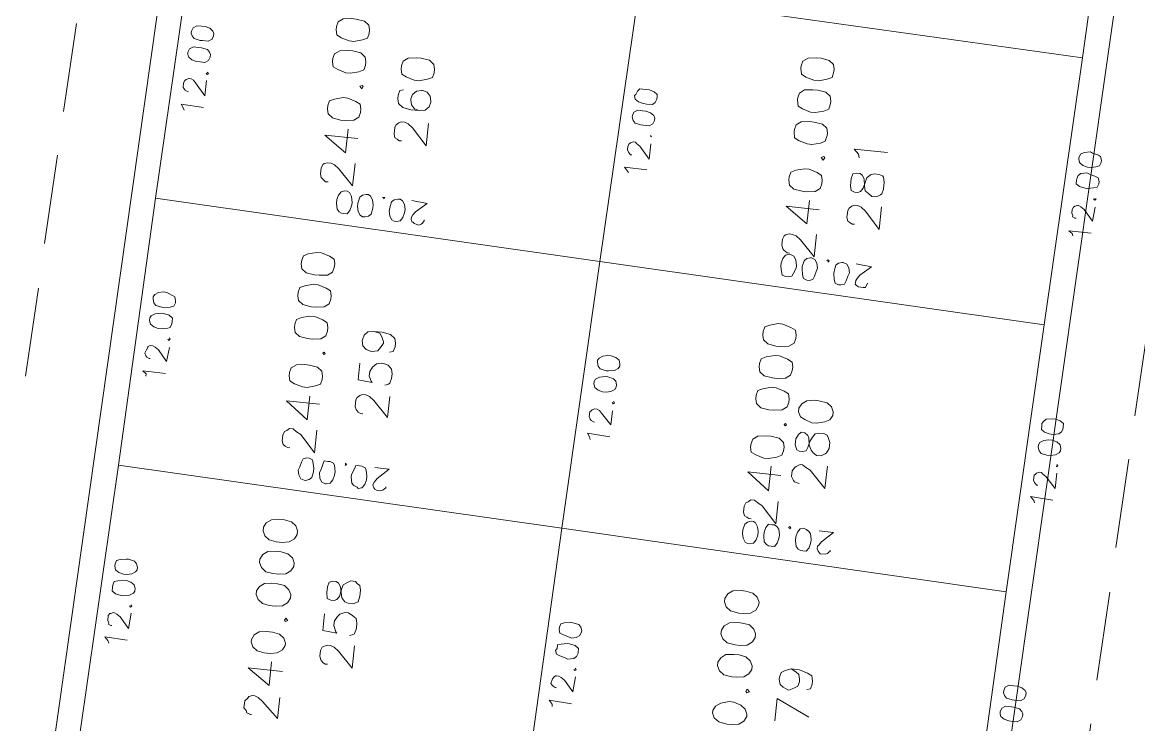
# Model space of a CAD drawing. Header units: metres. Extents: x -977055 to 805873, y -1033982 to 242021.
# Drawn here: x 2618 to 2668, y 796.5 to 828 of the extents above; entities that cross this region are included whole.
import ezdxf

# ---------------------------------------------------------------- set-up
doc = ezdxf.new("R2010")
doc.units = ezdxf.units.M
for name, color, linetype in [('PDF_acera', 7, 'Continuous'), ('PDF_areas por lote', 7, 'Continuous'), ('PDF_COTAS', 7, 'Continuous'), ('PDF_linea de centro', 7, 'Continuous'), ('PDF_LOTES', 7, 'Continuous'), ('PDF_No. lotes', 7, 'Continuous')]:
    doc.layers.add(name, color=color, linetype=linetype)

# ---------------------------------------------------------------- blocks, each defined once
blk = doc.blocks.new('CALLE')
at = {"layer": 'PDF_acera', "lineweight": 9}
blk.add_lwpolyline([(-204.48288, -173.958624), (-141.910272, -176.075424), (-140.640192, -177.472512), (-141.698592, -208.589472), (-143.053344, -209.859552), (-199.952928, -207.912096, -0.35246139), (-202.61629, -205.604375)], format="xyb", dxfattribs=at)
at = {"layer": 'PDF_areas por lote', "lineweight": 9}
for points in [[(-188.225856, -181.367424), (-188.225856, -181.325088), (-188.18352, -181.19808), (-188.098848, -181.155744), (-188.014176, -181.071072), (-187.76016, -181.071072), (-187.675488, -181.155744), (-187.590816, -181.19808), (-187.54848, -181.325088), (-187.54848, -181.40976), (-187.590816, -181.536768), (-187.717824, -181.706112), (-188.268192, -182.298816), (-187.506144, -182.298816)], [(-186.574752, -182.298816), (-186.574752, -181.071072), (-187.12512, -181.875456), (-186.2784, -181.875456)], [(-178.615584, -181.706112), (-178.615584, -181.62144), (-178.573248, -181.536768), (-178.530912, -181.452096), (-178.403904, -181.40976), (-178.192224, -181.40976), (-178.065216, -181.452096), (-178.02288, -181.536768), (-177.938208, -181.62144), (-177.938208, -181.748448), (-178.02288, -181.875456), (-178.107552, -182.0448), (-178.700256, -182.595168), (-177.895872, -182.595168)], [(-176.96448, -182.595168), (-176.96448, -181.40976), (-177.557184, -182.214144), (-176.710464, -182.214144)], [(-169.047648, -182.0448), (-169.047648, -181.960128), (-168.962976, -181.83312), (-168.92064, -181.790784), (-168.793632, -181.748448), (-168.581952, -181.748448), (-168.454944, -181.790784), (-168.412608, -181.83312), (-168.370272, -181.960128), (-168.370272, -182.087136), (-168.412608, -182.214144), (-168.539616, -182.383488), (-169.089984, -182.933856), (-168.2856, -182.933856)], [(-167.396544, -182.933856), (-167.396544, -181.748448), (-167.946912, -182.552832), (-167.100192, -182.552832)], [(-179.377632, -198.34416), (-179.377632, -198.259488), (-179.335296, -198.174816), (-179.29296, -198.090144), (-179.165952, -198.047808), (-178.954272, -198.047808), (-178.827264, -198.090144), (-178.784928, -198.174816), (-178.700256, -198.259488), (-178.700256, -198.386496), (-178.784928, -198.513504), (-178.8696, -198.682848), (-179.462304, -199.233216), (-178.65792, -199.233216)], [(-177.726528, -199.233216), (-177.726528, -198.047808), (-178.319232, -198.852192), (-177.430176, -198.852192)], [(-169.809696, -198.682848), (-169.809696, -198.598176), (-169.725024, -198.471168), (-169.682688, -198.428832), (-169.55568, -198.386496), (-169.344, -198.386496), (-169.216992, -198.428832), (-169.174656, -198.471168), (-169.13232, -198.598176), (-169.13232, -198.725184), (-169.174656, -198.852192), (-169.301664, -199.021536), (-169.852032, -199.571904), (-169.047648, -199.571904)], [(-168.158592, -199.571904), (-168.158592, -198.386496), (-168.70896, -199.19088), (-167.86224, -199.19088)]]:
    blk.add_lwpolyline(points, dxfattribs=at)
for points in [[(-185.64336, -181.071072), (-185.812704, -181.155744), (-185.939712, -181.325088), (-185.982048, -181.579104), (-185.982048, -181.790784), (-185.939712, -182.0448), (-185.812704, -182.214144), (-185.64336, -182.298816), (-185.558688, -182.298816), (-185.389344, -182.214144), (-185.262336, -182.0448), (-185.22, -181.790784), (-185.22, -181.579104), (-185.262336, -181.325088), (-185.389344, -181.155744), (-185.558688, -181.071072)], [(-183.94992, -181.071072), (-184.119264, -181.155744), (-184.246272, -181.325088), (-184.288608, -181.579104), (-184.288608, -181.790784), (-184.246272, -182.0448), (-184.119264, -182.214144), (-183.94992, -182.298816), (-183.822912, -182.298816), (-183.653568, -182.214144), (-183.52656, -182.0448), (-183.484224, -181.790784), (-183.484224, -181.579104), (-183.52656, -181.325088), (-183.653568, -181.155744), (-183.822912, -181.071072)], [(-182.806848, -181.071072), (-182.976192, -181.155744), (-183.1032, -181.325088), (-183.145536, -181.579104), (-183.145536, -181.790784), (-183.1032, -182.0448), (-182.976192, -182.214144), (-182.806848, -182.298816), (-182.67984, -182.298816), (-182.510496, -182.214144), (-182.383488, -182.0448), (-182.341152, -181.790784), (-182.341152, -181.579104), (-182.383488, -181.325088), (-182.510496, -181.155744), (-182.67984, -181.071072)], [(-181.663776, -181.071072), (-181.83312, -181.155744), (-181.960128, -181.325088), (-182.002464, -181.579104), (-182.002464, -181.790784), (-181.960128, -182.0448), (-181.83312, -182.214144), (-181.663776, -182.298816), (-181.536768, -182.298816), (-181.367424, -182.214144), (-181.240416, -182.0448), (-181.19808, -181.790784), (-181.19808, -181.579104), (-181.240416, -181.325088), (-181.367424, -181.155744), (-181.536768, -181.071072)], [(-176.075424, -181.40976), (-176.244768, -181.452096), (-176.32944, -181.62144), (-176.414112, -181.917792), (-176.414112, -182.087136), (-176.32944, -182.383488), (-176.244768, -182.552832), (-176.075424, -182.595168), (-175.948416, -182.595168), (-175.779072, -182.552832), (-175.652064, -182.383488), (-175.609728, -182.087136), (-175.609728, -181.917792), (-175.652064, -181.62144), (-175.779072, -181.452096), (-175.948416, -181.40976)], [(-174.339648, -181.40976), (-174.508992, -181.452096), (-174.636, -181.62144), (-174.678336, -181.917792), (-174.678336, -182.087136), (-174.636, -182.383488), (-174.508992, -182.552832), (-174.339648, -182.595168), (-174.21264, -182.595168), (-174.043296, -182.552832), (-173.958624, -182.383488), (-173.873952, -182.087136), (-173.873952, -181.917792), (-173.958624, -181.62144), (-174.043296, -181.452096), (-174.21264, -181.40976)], [(-173.196576, -181.40976), (-173.36592, -181.452096), (-173.492928, -181.62144), (-173.535264, -181.917792), (-173.535264, -182.087136), (-173.492928, -182.383488), (-173.36592, -182.552832), (-173.196576, -182.595168), (-173.069568, -182.595168), (-172.900224, -182.552832), (-172.815552, -182.383488), (-172.73088, -182.087136), (-172.73088, -181.917792), (-172.815552, -181.62144), (-172.900224, -181.452096), (-173.069568, -181.40976)], [(-172.053504, -181.40976), (-172.222848, -181.452096), (-172.349856, -181.62144), (-172.392192, -181.917792), (-172.392192, -182.087136), (-172.349856, -182.383488), (-172.222848, -182.552832), (-172.053504, -182.595168), (-171.926496, -182.595168), (-171.757152, -182.552832), (-171.67248, -182.383488), (-171.587808, -182.087136), (-171.587808, -181.917792), (-171.67248, -181.62144), (-171.757152, -181.452096), (-171.926496, -181.40976)], [(-166.465152, -181.748448), (-166.634496, -181.790784), (-166.761504, -181.960128), (-166.80384, -182.25648), (-166.80384, -182.425824), (-166.761504, -182.722176), (-166.634496, -182.89152), (-166.465152, -182.933856), (-166.338144, -182.933856), (-166.1688, -182.89152), (-166.084128, -182.722176), (-165.999456, -182.425824), (-165.999456, -182.25648), (-166.084128, -181.960128), (-166.1688, -181.790784), (-166.338144, -181.748448)], [(-164.771712, -181.748448), (-164.941056, -181.790784), (-165.025728, -181.960128), (-165.1104, -182.25648), (-165.1104, -182.425824), (-165.025728, -182.722176), (-164.941056, -182.89152), (-164.771712, -182.933856), (-164.644704, -182.933856), (-164.47536, -182.89152), (-164.348352, -182.722176), (-164.306016, -182.425824), (-164.306016, -182.25648), (-164.348352, -181.960128), (-164.47536, -181.790784), (-164.644704, -181.748448)], [(-163.62864, -181.748448), (-163.797984, -181.790784), (-163.882656, -181.960128), (-163.967328, -182.25648), (-163.967328, -182.425824), (-163.882656, -182.722176), (-163.797984, -182.89152), (-163.62864, -182.933856), (-163.501632, -182.933856), (-163.332288, -182.89152), (-163.20528, -182.722176), (-163.162944, -182.425824), (-163.162944, -182.25648), (-163.20528, -181.960128), (-163.332288, -181.790784), (-163.501632, -181.748448)], [(-184.754304, -182.171808), (-184.79664, -182.214144), (-184.754304, -182.298816), (-184.669632, -182.214144)], [(-175.144032, -182.510496), (-175.186368, -182.552832), (-175.144032, -182.595168), (-175.101696, -182.552832)], [(-165.53376, -182.806848), (-165.618432, -182.89152), (-165.53376, -182.933856), (-165.491424, -182.89152)], [(-186.405408, -197.70912), (-186.574752, -197.793792), (-186.70176, -197.963136), (-186.744096, -198.259488), (-186.744096, -198.428832), (-186.70176, -198.682848), (-186.574752, -198.852192), (-186.405408, -198.936864), (-186.320736, -198.936864), (-186.151392, -198.852192), (-186.024384, -198.682848), (-185.939712, -198.428832), (-185.939712, -198.259488), (-186.024384, -197.963136), (-186.151392, -197.793792), (-186.320736, -197.70912)], [(-184.711968, -197.70912), (-184.881312, -197.793792), (-185.00832, -197.963136), (-185.050656, -198.259488), (-185.050656, -198.428832), (-185.00832, -198.682848), (-184.881312, -198.852192), (-184.711968, -198.936864), (-184.58496, -198.936864), (-184.415616, -198.852192), (-184.288608, -198.682848), (-184.246272, -198.428832), (-184.246272, -198.259488), (-184.288608, -197.963136), (-184.415616, -197.793792), (-184.58496, -197.70912)], [(-183.568896, -197.70912), (-183.73824, -197.793792), (-183.865248, -197.963136), (-183.907584, -198.259488), (-183.907584, -198.428832), (-183.865248, -198.682848), (-183.73824, -198.852192), (-183.568896, -198.936864), (-183.441888, -198.936864), (-183.272544, -198.852192), (-183.145536, -198.682848), (-183.1032, -198.428832), (-183.1032, -198.259488), (-183.145536, -197.963136), (-183.272544, -197.793792), (-183.441888, -197.70912)], [(-182.425824, -197.70912), (-182.595168, -197.793792), (-182.722176, -197.963136), (-182.764512, -198.259488), (-182.764512, -198.428832), (-182.722176, -198.682848), (-182.595168, -198.852192), (-182.425824, -198.936864), (-182.298816, -198.936864), (-182.129472, -198.852192), (-182.002464, -198.682848), (-181.960128, -198.428832), (-181.960128, -198.259488), (-182.002464, -197.963136), (-182.129472, -197.793792), (-182.298816, -197.70912)], [(-176.837472, -198.047808), (-177.006816, -198.090144), (-177.091488, -198.259488), (-177.17616, -198.55584), (-177.17616, -198.725184), (-177.091488, -199.021536), (-177.006816, -199.19088), (-176.837472, -199.233216), (-176.710464, -199.233216), (-176.54112, -199.19088), (-176.414112, -199.021536), (-176.371776, -198.725184), (-176.371776, -198.55584), (-176.414112, -198.259488), (-176.54112, -198.090144), (-176.710464, -198.047808)], [(-175.101696, -198.047808), (-175.27104, -198.090144), (-175.398048, -198.259488), (-175.440384, -198.55584), (-175.440384, -198.725184), (-175.398048, -199.021536), (-175.27104, -199.19088), (-175.101696, -199.233216), (-174.974688, -199.233216), (-174.805344, -199.19088), (-174.720672, -199.021536), (-174.636, -198.725184), (-174.636, -198.55584), (-174.720672, -198.259488), (-174.805344, -198.090144), (-174.974688, -198.047808)], [(-173.958624, -198.047808), (-174.127968, -198.090144), (-174.254976, -198.259488), (-174.297312, -198.55584), (-174.297312, -198.725184), (-174.254976, -199.021536), (-174.127968, -199.19088), (-173.958624, -199.233216), (-173.831616, -199.233216), (-173.662272, -199.19088), (-173.5776, -199.021536), (-173.492928, -198.725184), (-173.492928, -198.55584), (-173.5776, -198.259488), (-173.662272, -198.090144), (-173.831616, -198.047808)], [(-172.815552, -198.047808), (-172.984896, -198.090144), (-173.111904, -198.259488), (-173.15424, -198.55584), (-173.15424, -198.725184), (-173.111904, -199.021536), (-172.984896, -199.19088), (-172.815552, -199.233216), (-172.688544, -199.233216), (-172.5192, -199.19088), (-172.434528, -199.021536), (-172.349856, -198.725184), (-172.349856, -198.55584), (-172.434528, -198.259488), (-172.5192, -198.090144), (-172.688544, -198.047808)], [(-167.2272, -198.386496), (-167.396544, -198.428832), (-167.523552, -198.598176), (-167.565888, -198.894528), (-167.565888, -199.063872), (-167.523552, -199.360224), (-167.396544, -199.529568), (-167.2272, -199.571904), (-167.100192, -199.571904), (-166.930848, -199.529568), (-166.846176, -199.360224), (-166.761504, -199.063872), (-166.761504, -198.894528), (-166.846176, -198.598176), (-166.930848, -198.428832), (-167.100192, -198.386496)], [(-165.491424, -198.386496), (-165.703104, -198.428832), (-165.787776, -198.598176), (-165.872448, -198.894528), (-165.872448, -199.063872), (-165.787776, -199.360224), (-165.703104, -199.529568), (-165.491424, -199.571904), (-165.406752, -199.571904), (-165.237408, -199.529568), (-165.1104, -199.360224), (-165.068064, -199.063872), (-165.068064, -198.894528), (-165.1104, -198.598176), (-165.237408, -198.428832), (-165.406752, -198.386496)], [(-164.348352, -198.386496), (-164.560032, -198.428832), (-164.644704, -198.598176), (-164.729376, -198.894528), (-164.729376, -199.063872), (-164.644704, -199.360224), (-164.560032, -199.529568), (-164.348352, -199.571904), (-164.26368, -199.571904), (-164.094336, -199.529568), (-163.967328, -199.360224), (-163.924992, -199.063872), (-163.924992, -198.894528), (-163.967328, -198.598176), (-164.094336, -198.428832), (-164.26368, -198.386496)], [(-163.20528, -198.386496), (-163.41696, -198.428832), (-163.501632, -198.598176), (-163.586304, -198.894528), (-163.586304, -199.063872), (-163.501632, -199.360224), (-163.41696, -199.529568), (-163.20528, -199.571904), (-163.120608, -199.571904), (-162.951264, -199.529568), (-162.824256, -199.360224), (-162.78192, -199.063872), (-162.78192, -198.894528), (-162.824256, -198.598176), (-162.951264, -198.428832), (-163.120608, -198.386496)], [(-185.516352, -198.809856), (-185.558688, -198.852192), (-185.516352, -198.936864), (-185.43168, -198.852192)], [(-175.90608, -199.148544), (-175.948416, -199.19088), (-175.90608, -199.233216), (-175.863744, -199.19088)], [(-166.295808, -199.444896), (-166.38048, -199.529568), (-166.295808, -199.571904), (-166.253472, -199.529568)]]:
    blk.add_lwpolyline(points, close=True, dxfattribs=at)
at = {"layer": 'PDF_COTAS', "lineweight": 9}
for points in [[(-186.236064, -176.033088), (-186.151392, -175.990752), (-186.024384, -175.863744), (-186.06672, -176.668128)], [(-185.601024, -176.075424), (-185.601024, -176.033088), (-185.558688, -175.948416), (-185.516352, -175.948416), (-185.43168, -175.90608), (-185.262336, -175.90608), (-185.177664, -175.948416), (-185.177664, -175.990752), (-185.135328, -176.075424), (-185.135328, -176.11776), (-185.177664, -176.202432), (-185.262336, -176.32944), (-185.64336, -176.668128), (-185.092992, -176.710464)], [(-176.625792, -176.32944), (-176.54112, -176.32944), (-176.456448, -176.202432), (-176.456448, -177.006816)], [(-175.990752, -176.414112), (-175.990752, -176.371776), (-175.948416, -176.287104), (-175.90608, -176.244768), (-175.821408, -176.202432), (-175.6944, -176.244768), (-175.609728, -176.287104), (-175.567392, -176.287104), (-175.525056, -176.371776), (-175.525056, -176.456448), (-175.567392, -176.54112), (-175.652064, -176.668128), (-176.033088, -177.006816), (-175.525056, -177.049152)], [(-184.838976, -176.625792), (-184.881312, -176.668128), (-184.838976, -176.710464), (-184.79664, -176.668128)], [(-167.057856, -176.668128), (-166.973184, -176.625792), (-166.846176, -176.54112), (-166.888512, -177.345504)], [(-166.38048, -176.7528), (-166.38048, -176.710464), (-166.338144, -176.625792), (-166.295808, -176.583456), (-166.253472, -176.54112), (-166.084128, -176.54112), (-165.999456, -176.583456), (-165.95712, -176.625792), (-165.914784, -176.710464), (-165.914784, -176.795136), (-165.95712, -176.879808), (-166.041792, -176.96448), (-166.465152, -177.345504), (-165.914784, -177.345504)], [(-175.228704, -176.96448), (-175.27104, -177.006816), (-175.228704, -177.049152), (-175.186368, -177.006816)], [(-165.660768, -177.303168), (-165.703104, -177.345504), (-165.660768, -177.38784), (-165.618432, -177.345504)], [(-177.726528, -208.335456), (-177.641856, -208.29312), (-177.514848, -208.166112), (-177.557184, -208.970496)], [(-177.091488, -208.377792), (-177.091488, -208.335456), (-177.049152, -208.29312), (-177.006816, -208.250784), (-176.922144, -208.208448), (-176.7528, -208.208448), (-176.710464, -208.250784), (-176.668128, -208.29312), (-176.625792, -208.377792), (-176.625792, -208.462464), (-176.668128, -208.5048), (-176.7528, -208.631808), (-177.133824, -209.012832), (-176.583456, -209.012832)], [(-168.116256, -208.674144), (-168.031584, -208.631808), (-167.946912, -208.5048), (-167.946912, -209.309184)], [(-167.481216, -208.71648), (-167.481216, -208.674144), (-167.43888, -208.589472), (-167.396544, -208.589472), (-167.311872, -208.547136), (-167.184864, -208.547136), (-167.100192, -208.589472), (-167.057856, -208.631808), (-167.01552, -208.71648), (-167.01552, -208.758816), (-167.057856, -208.843488), (-167.142528, -208.970496), (-167.523552, -209.309184), (-167.01552, -209.35152)], [(-176.32944, -208.970496), (-176.371776, -208.970496), (-176.32944, -209.012832), (-176.287104, -208.970496)], [(-166.719168, -209.266848), (-166.761504, -209.309184), (-166.719168, -209.35152), (-166.719168, -209.309184)]]:
    blk.add_lwpolyline(points, dxfattribs=at)
for points in [[(-184.246272, -175.948416), (-184.37328, -175.948416), (-184.457952, -176.075424), (-184.500288, -176.287104), (-184.500288, -176.371776), (-184.457952, -176.583456), (-184.37328, -176.710464), (-184.288608, -176.7528), (-184.203936, -176.7528), (-184.076928, -176.710464), (-183.992256, -176.583456), (-183.94992, -176.414112), (-183.94992, -176.287104), (-183.992256, -176.11776), (-184.034592, -175.990752), (-184.1616, -175.948416)], [(-183.484224, -175.948416), (-183.611232, -175.990752), (-183.695904, -176.11776), (-183.73824, -176.287104), (-183.73824, -176.414112), (-183.695904, -176.583456), (-183.611232, -176.710464), (-183.52656, -176.7528), (-183.441888, -176.7528), (-183.31488, -176.710464), (-183.230208, -176.625792), (-183.187872, -176.414112), (-183.187872, -176.32944), (-183.230208, -176.11776), (-183.272544, -175.990752), (-183.399552, -175.948416)], [(-174.636, -176.244768), (-174.763008, -176.287104), (-174.84768, -176.414112), (-174.890016, -176.583456), (-174.890016, -176.710464), (-174.84768, -176.922144), (-174.805344, -177.006816), (-174.678336, -177.049152), (-174.593664, -177.049152), (-174.466656, -177.049152), (-174.381984, -176.922144), (-174.339648, -176.710464), (-174.339648, -176.625792), (-174.381984, -176.414112), (-174.466656, -176.287104), (-174.551328, -176.244768)], [(-173.873952, -176.287104), (-174.00096, -176.32944), (-174.085632, -176.414112), (-174.127968, -176.625792), (-174.127968, -176.7528), (-174.085632, -176.922144), (-174.043296, -177.049152), (-173.916288, -177.091488), (-173.831616, -177.091488), (-173.704608, -177.049152), (-173.662272, -176.96448), (-173.5776, -176.7528), (-173.5776, -176.625792), (-173.619936, -176.456448), (-173.704608, -176.32944), (-173.78928, -176.287104)], [(-165.068064, -176.583456), (-165.152736, -176.625792), (-165.237408, -176.7528), (-165.279744, -176.922144), (-165.279744, -177.049152), (-165.279744, -177.218496), (-165.195072, -177.345504), (-165.068064, -177.38784), (-164.983392, -177.38784), (-164.89872, -177.345504), (-164.814048, -177.260832), (-164.771712, -177.049152), (-164.771712, -176.922144), (-164.771712, -176.7528), (-164.856384, -176.625792), (-164.983392, -176.583456)], [(-164.306016, -176.625792), (-164.390688, -176.668128), (-164.47536, -176.7528), (-164.517696, -176.96448), (-164.517696, -177.049152), (-164.517696, -177.260832), (-164.433024, -177.38784), (-164.306016, -177.430176), (-164.221344, -177.430176), (-164.136672, -177.38784), (-164.052, -177.260832), (-164.009664, -177.091488), (-164.009664, -176.96448), (-164.009664, -176.795136), (-164.094336, -176.668128), (-164.221344, -176.625792)], [(-179.71632, -182.383488), (-179.673984, -182.510496), (-179.589312, -182.595168), (-179.377632, -182.637504), (-179.250624, -182.637504), (-179.08128, -182.595168), (-178.954272, -182.552832), (-178.911936, -182.425824), (-178.911936, -182.341152), (-178.954272, -182.214144), (-179.08128, -182.171808), (-179.250624, -182.129472), (-179.377632, -182.087136), (-179.546976, -182.129472), (-179.673984, -182.214144), (-179.71632, -182.341152)], [(-179.71632, -182.383488), (-179.673984, -182.510496), (-179.589312, -182.595168), (-179.377632, -182.637504), (-179.250624, -182.637504), (-179.08128, -182.595168), (-178.954272, -182.552832), (-178.911936, -182.425824), (-178.911936, -182.341152), (-178.954272, -182.214144), (-179.08128, -182.171808), (-179.250624, -182.129472), (-179.377632, -182.087136), (-179.546976, -182.129472), (-179.673984, -182.214144), (-179.71632, -182.341152)], [(-170.106048, -182.722176), (-170.106048, -182.849184), (-169.97904, -182.933856), (-169.76736, -182.976192), (-169.682688, -182.976192), (-169.471008, -182.933856), (-169.344, -182.849184), (-169.301664, -182.764512), (-169.301664, -182.67984), (-169.344, -182.552832), (-169.471008, -182.46816), (-169.640352, -182.425824), (-169.76736, -182.425824), (-169.97904, -182.46816), (-170.063712, -182.552832), (-170.106048, -182.637504)], [(-170.106048, -182.722176), (-170.106048, -182.849184), (-169.97904, -182.933856), (-169.76736, -182.976192), (-169.682688, -182.976192), (-169.471008, -182.933856), (-169.344, -182.849184), (-169.301664, -182.764512), (-169.301664, -182.67984), (-169.344, -182.552832), (-169.471008, -182.46816), (-169.640352, -182.425824), (-169.76736, -182.425824), (-169.97904, -182.46816), (-170.063712, -182.552832), (-170.106048, -182.637504)], [(-179.758656, -183.145536), (-179.71632, -183.272544), (-179.589312, -183.357216), (-179.419968, -183.399552), (-179.29296, -183.399552), (-179.08128, -183.357216), (-178.996608, -183.31488), (-178.954272, -183.187872), (-178.954272, -183.1032), (-178.954272, -182.976192), (-179.08128, -182.933856), (-179.29296, -182.89152), (-179.377632, -182.849184), (-179.589312, -182.89152), (-179.71632, -182.976192), (-179.758656, -183.1032)], [(-179.758656, -183.145536), (-179.71632, -183.272544), (-179.589312, -183.357216), (-179.419968, -183.399552), (-179.29296, -183.399552), (-179.08128, -183.357216), (-178.996608, -183.31488), (-178.954272, -183.187872), (-178.954272, -183.1032), (-178.954272, -182.976192), (-179.08128, -182.933856), (-179.29296, -182.89152), (-179.377632, -182.849184), (-179.589312, -182.89152), (-179.71632, -182.976192), (-179.758656, -183.1032)], [(-170.148384, -183.484224), (-170.106048, -183.611232), (-170.021376, -183.695904), (-169.809696, -183.73824), (-169.682688, -183.73824), (-169.513344, -183.695904), (-169.386336, -183.611232), (-169.344, -183.52656), (-169.344, -183.441888), (-169.386336, -183.31488), (-169.471008, -183.230208), (-169.682688, -183.187872), (-169.809696, -183.187872), (-169.97904, -183.230208), (-170.106048, -183.31488), (-170.148384, -183.399552)], [(-170.148384, -183.484224), (-170.106048, -183.611232), (-170.021376, -183.695904), (-169.809696, -183.73824), (-169.682688, -183.73824), (-169.513344, -183.695904), (-169.386336, -183.611232), (-169.344, -183.52656), (-169.344, -183.441888), (-169.386336, -183.31488), (-169.471008, -183.230208), (-169.682688, -183.187872), (-169.809696, -183.187872), (-169.97904, -183.230208), (-170.106048, -183.31488), (-170.148384, -183.399552)], [(-179.800992, -184.288608), (-179.758656, -184.415616), (-179.631648, -184.500288), (-179.462304, -184.542624), (-179.335296, -184.542624), (-179.123616, -184.500288), (-179.038944, -184.457952), (-178.996608, -184.330944), (-178.996608, -184.246272), (-178.996608, -184.119264), (-179.123616, -184.076928), (-179.335296, -183.992256), (-179.419968, -183.992256), (-179.631648, -184.034592), (-179.71632, -184.119264), (-179.758656, -184.246272)], [(-179.800992, -184.288608), (-179.758656, -184.415616), (-179.631648, -184.500288), (-179.462304, -184.542624), (-179.335296, -184.542624), (-179.123616, -184.500288), (-179.038944, -184.457952), (-178.996608, -184.330944), (-178.996608, -184.246272), (-178.996608, -184.119264), (-179.123616, -184.076928), (-179.335296, -183.992256), (-179.419968, -183.992256), (-179.631648, -184.034592), (-179.71632, -184.119264), (-179.758656, -184.246272)], [(-178.996608, -183.73824), (-178.954272, -183.73824), (-178.996608, -183.780576), (-179.038944, -183.73824), (-178.996608, -183.780576), (-178.954272, -183.73824)], [(-170.19072, -184.627296), (-170.148384, -184.754304), (-170.021376, -184.838976), (-169.852032, -184.881312), (-169.725024, -184.881312), (-169.55568, -184.838976), (-169.428672, -184.754304), (-169.386336, -184.669632), (-169.386336, -184.58496), (-169.428672, -184.457952), (-169.513344, -184.37328), (-169.725024, -184.330944), (-169.852032, -184.330944), (-170.021376, -184.37328), (-170.148384, -184.457952), (-170.19072, -184.542624)], [(-170.19072, -184.627296), (-170.148384, -184.754304), (-170.021376, -184.838976), (-169.852032, -184.881312), (-169.725024, -184.881312), (-169.55568, -184.838976), (-169.428672, -184.754304), (-169.386336, -184.669632), (-169.386336, -184.58496), (-169.428672, -184.457952), (-169.513344, -184.37328), (-169.725024, -184.330944), (-169.852032, -184.330944), (-170.021376, -184.37328), (-170.148384, -184.457952), (-170.19072, -184.542624)], [(-169.386336, -184.034592), (-169.386336, -184.076928), (-169.386336, -184.119264), (-169.428672, -184.076928), (-169.386336, -184.119264), (-169.386336, -184.076928)], [(-178.996608, -184.79664), (-178.996608, -185.304672), (-179.377632, -184.923648), (-179.50464, -184.838976), (-179.589312, -184.79664), (-179.631648, -184.79664), (-179.71632, -184.838976), (-179.758656, -184.881312), (-179.800992, -184.965984), (-179.800992, -185.092992), (-179.758656, -185.177664), (-179.71632, -185.22), (-179.673984, -185.262336), (-179.631648, -185.262336), (-179.673984, -185.262336), (-179.71632, -185.22), (-179.758656, -185.177664), (-179.800992, -185.092992), (-179.800992, -184.965984), (-179.758656, -184.881312), (-179.71632, -184.838976), (-179.631648, -184.79664), (-179.589312, -184.79664), (-179.50464, -184.838976), (-179.377632, -184.923648), (-178.996608, -185.304672)], [(-169.386336, -185.092992), (-169.428672, -185.64336), (-169.76736, -185.262336), (-169.894368, -185.177664), (-169.97904, -185.135328), (-170.063712, -185.135328), (-170.148384, -185.177664), (-170.148384, -185.22), (-170.19072, -185.262336), (-170.233056, -185.43168), (-170.19072, -185.516352), (-170.148384, -185.558688), (-170.063712, -185.601024), (-170.021376, -185.601024), (-170.063712, -185.601024), (-170.148384, -185.558688), (-170.19072, -185.516352), (-170.233056, -185.43168), (-170.19072, -185.262336), (-170.148384, -185.22), (-170.148384, -185.177664), (-170.063712, -185.135328), (-169.97904, -185.135328), (-169.894368, -185.177664), (-169.76736, -185.262336), (-169.428672, -185.64336)], [(-186.617088, -192.671136), (-186.574752, -191.866752), (-186.70176, -191.99376), (-186.786432, -191.99376), (-186.70176, -191.99376), (-186.574752, -191.866752)], [(-185.64336, -192.713472), (-186.193728, -192.671136), (-185.812704, -192.332448), (-185.728032, -192.20544), (-185.685696, -192.120768), (-185.685696, -192.036096), (-185.685696, -191.99376), (-185.728032, -191.951424), (-185.812704, -191.909088), (-185.982048, -191.866752), (-186.024384, -191.909088), (-186.06672, -191.951424), (-186.109056, -192.036096), (-186.109056, -192.078432), (-186.109056, -192.036096), (-186.06672, -191.951424), (-186.024384, -191.909088), (-185.982048, -191.866752), (-185.812704, -191.909088), (-185.728032, -191.951424), (-185.685696, -191.99376), (-185.685696, -192.036096), (-185.685696, -192.120768), (-185.728032, -192.20544), (-185.812704, -192.332448), (-186.193728, -192.671136)], [(-184.79664, -191.909088), (-184.923648, -191.951424), (-184.965984, -192.078432), (-185.00832, -192.247776), (-185.050656, -192.374784), (-185.00832, -192.586464), (-184.923648, -192.671136), (-184.79664, -192.713472), (-184.754304, -192.713472), (-184.627296, -192.713472), (-184.542624, -192.586464), (-184.500288, -192.374784), (-184.500288, -192.290112), (-184.542624, -192.078432), (-184.58496, -191.951424), (-184.711968, -191.951424)], [(-184.79664, -191.909088), (-184.923648, -191.951424), (-184.965984, -192.078432), (-185.00832, -192.247776), (-185.050656, -192.374784), (-185.00832, -192.586464), (-184.923648, -192.671136), (-184.79664, -192.713472), (-184.754304, -192.713472), (-184.627296, -192.713472), (-184.542624, -192.586464), (-184.500288, -192.374784), (-184.500288, -192.290112), (-184.542624, -192.078432), (-184.58496, -191.951424), (-184.711968, -191.951424)], [(-184.034592, -191.951424), (-184.1616, -191.99376), (-184.203936, -192.120768), (-184.246272, -192.290112), (-184.288608, -192.41712), (-184.246272, -192.586464), (-184.1616, -192.713472), (-184.034592, -192.755808), (-183.992256, -192.755808), (-183.865248, -192.713472), (-183.780576, -192.6288), (-183.73824, -192.41712), (-183.73824, -192.290112), (-183.780576, -192.120768), (-183.822912, -191.99376), (-183.94992, -191.951424)], [(-184.034592, -191.951424), (-184.1616, -191.99376), (-184.203936, -192.120768), (-184.246272, -192.290112), (-184.288608, -192.41712), (-184.246272, -192.586464), (-184.1616, -192.713472), (-184.034592, -192.755808), (-183.992256, -192.755808), (-183.865248, -192.713472), (-183.780576, -192.6288), (-183.73824, -192.41712), (-183.73824, -192.290112), (-183.780576, -192.120768), (-183.822912, -191.99376), (-183.94992, -191.951424)], [(-177.006816, -193.009824), (-176.96448, -192.20544), (-177.091488, -192.290112), (-177.17616, -192.332448), (-177.091488, -192.290112), (-176.96448, -192.20544)], [(-176.075424, -193.009824), (-176.583456, -193.009824), (-176.202432, -192.6288), (-176.11776, -192.544128), (-176.075424, -192.459456), (-176.075424, -192.374784), (-176.11776, -192.290112), (-176.160096, -192.247776), (-176.202432, -192.20544), (-176.371776, -192.20544), (-176.456448, -192.247776), (-176.498784, -192.290112), (-176.54112, -192.374784), (-176.54112, -192.41712), (-176.54112, -192.374784), (-176.498784, -192.290112), (-176.456448, -192.247776), (-176.371776, -192.20544), (-176.202432, -192.20544), (-176.160096, -192.247776), (-176.11776, -192.290112), (-176.075424, -192.374784), (-176.075424, -192.459456), (-176.11776, -192.544128), (-176.202432, -192.6288), (-176.583456, -193.009824)], [(-175.186368, -192.247776), (-175.313376, -192.290112), (-175.398048, -192.41712), (-175.440384, -192.586464), (-175.440384, -192.713472), (-175.398048, -192.882816), (-175.313376, -193.009824), (-175.228704, -193.05216), (-175.144032, -193.05216), (-175.017024, -193.009824), (-174.932352, -192.925152), (-174.890016, -192.713472), (-174.890016, -192.6288), (-174.932352, -192.41712), (-175.017024, -192.290112), (-175.101696, -192.247776)], [(-175.186368, -192.247776), (-175.313376, -192.290112), (-175.398048, -192.41712), (-175.440384, -192.586464), (-175.440384, -192.713472), (-175.398048, -192.882816), (-175.313376, -193.009824), (-175.228704, -193.05216), (-175.144032, -193.05216), (-175.017024, -193.009824), (-174.932352, -192.925152), (-174.890016, -192.713472), (-174.890016, -192.6288), (-174.932352, -192.41712), (-175.017024, -192.290112), (-175.101696, -192.247776)], [(-174.42432, -192.290112), (-174.551328, -192.332448), (-174.636, -192.41712), (-174.678336, -192.6288), (-174.678336, -192.713472), (-174.636, -192.925152), (-174.551328, -193.05216), (-174.466656, -193.094496), (-174.381984, -193.094496), (-174.254976, -193.05216), (-174.170304, -192.925152), (-174.127968, -192.755808), (-174.127968, -192.6288), (-174.170304, -192.459456), (-174.254976, -192.332448), (-174.339648, -192.290112)], [(-174.42432, -192.290112), (-174.551328, -192.332448), (-174.636, -192.41712), (-174.678336, -192.6288), (-174.678336, -192.713472), (-174.636, -192.925152), (-174.551328, -193.05216), (-174.466656, -193.094496), (-174.381984, -193.094496), (-174.254976, -193.05216), (-174.170304, -192.925152), (-174.127968, -192.755808), (-174.127968, -192.6288), (-174.170304, -192.459456), (-174.254976, -192.332448), (-174.339648, -192.290112)], [(-185.347008, -192.671136), (-185.389344, -192.713472), (-185.43168, -192.671136), (-185.389344, -192.6288), (-185.43168, -192.671136), (-185.389344, -192.713472)], [(-167.396544, -193.306176), (-167.396544, -192.501792), (-167.523552, -192.6288), (-167.565888, -192.671136), (-167.523552, -192.6288), (-167.396544, -192.501792)], [(-166.465152, -193.348512), (-167.01552, -193.348512), (-166.59216, -192.967488), (-166.507488, -192.84048), (-166.465152, -192.798144), (-166.465152, -192.713472), (-166.507488, -192.6288), (-166.549824, -192.586464), (-166.634496, -192.544128), (-166.761504, -192.544128), (-166.846176, -192.586464), (-166.888512, -192.6288), (-166.930848, -192.671136), (-166.930848, -192.713472), (-166.930848, -192.671136), (-166.888512, -192.6288), (-166.846176, -192.586464), (-166.761504, -192.544128), (-166.634496, -192.544128), (-166.549824, -192.586464), (-166.507488, -192.6288), (-166.465152, -192.713472), (-166.465152, -192.798144), (-166.507488, -192.84048), (-166.59216, -192.967488), (-167.01552, -193.348512)], [(-165.576096, -192.586464), (-165.703104, -192.6288), (-165.787776, -192.713472), (-165.830112, -192.925152), (-165.830112, -193.009824), (-165.830112, -193.221504), (-165.74544, -193.348512), (-165.618432, -193.390848), (-165.53376, -193.390848), (-165.449088, -193.348512), (-165.364416, -193.221504), (-165.32208, -193.05216), (-165.32208, -192.925152), (-165.32208, -192.755808), (-165.406752, -192.6288), (-165.53376, -192.586464)], [(-165.576096, -192.586464), (-165.703104, -192.6288), (-165.787776, -192.713472), (-165.830112, -192.925152), (-165.830112, -193.009824), (-165.830112, -193.221504), (-165.74544, -193.348512), (-165.618432, -193.390848), (-165.53376, -193.390848), (-165.449088, -193.348512), (-165.364416, -193.221504), (-165.32208, -193.05216), (-165.32208, -192.925152), (-165.32208, -192.755808), (-165.406752, -192.6288), (-165.53376, -192.586464)], [(-164.814048, -192.586464), (-164.941056, -192.6288), (-165.025728, -192.755808), (-165.068064, -192.925152), (-165.068064, -193.05216), (-165.068064, -193.26384), (-164.983392, -193.348512), (-164.856384, -193.390848), (-164.771712, -193.390848), (-164.68704, -193.390848), (-164.602368, -193.26384), (-164.560032, -193.094496), (-164.560032, -192.967488), (-164.560032, -192.755808), (-164.644704, -192.671136), (-164.771712, -192.6288)], [(-164.814048, -192.586464), (-164.941056, -192.6288), (-165.025728, -192.755808), (-165.068064, -192.925152), (-165.068064, -193.05216), (-165.068064, -193.26384), (-164.983392, -193.348512), (-164.856384, -193.390848), (-164.771712, -193.390848), (-164.68704, -193.390848), (-164.602368, -193.26384), (-164.560032, -193.094496), (-164.560032, -192.967488), (-164.560032, -192.755808), (-164.644704, -192.671136), (-164.771712, -192.6288)], [(-175.736736, -193.009824), (-175.779072, -193.05216), (-175.821408, -193.009824), (-175.779072, -192.967488), (-175.821408, -193.009824), (-175.779072, -193.05216)], [(-166.1688, -193.306176), (-166.211136, -193.348512), (-166.211136, -193.306176), (-166.211136, -193.348512)], [(-180.266688, -198.386496), (-180.224352, -198.513504), (-180.097344, -198.598176), (-179.928, -198.640512), (-179.800992, -198.640512), (-179.631648, -198.598176), (-179.50464, -198.513504), (-179.462304, -198.428832), (-179.462304, -198.34416), (-179.50464, -198.217152), (-179.589312, -198.13248), (-179.800992, -198.090144), (-179.928, -198.090144), (-180.097344, -198.13248), (-180.224352, -198.217152), (-180.266688, -198.301824)], [(-180.266688, -198.386496), (-180.224352, -198.513504), (-180.097344, -198.598176), (-179.928, -198.640512), (-179.800992, -198.640512), (-179.631648, -198.598176), (-179.50464, -198.513504), (-179.462304, -198.428832), (-179.462304, -198.34416), (-179.50464, -198.217152), (-179.589312, -198.13248), (-179.800992, -198.090144), (-179.928, -198.090144), (-180.097344, -198.13248), (-180.224352, -198.217152), (-180.266688, -198.301824)], [(-170.656416, -198.725184), (-170.61408, -198.852192), (-170.529408, -198.894528), (-170.317728, -198.9792), (-170.233056, -198.9792), (-170.021376, -198.936864), (-169.894368, -198.852192), (-169.852032, -198.725184), (-169.852032, -198.682848), (-169.894368, -198.55584), (-170.021376, -198.471168), (-170.19072, -198.428832), (-170.317728, -198.428832), (-170.487072, -198.471168), (-170.61408, -198.513504), (-170.656416, -198.640512)], [(-170.656416, -198.725184), (-170.61408, -198.852192), (-170.529408, -198.894528), (-170.317728, -198.9792), (-170.233056, -198.9792), (-170.021376, -198.936864), (-169.894368, -198.852192), (-169.852032, -198.725184), (-169.852032, -198.682848), (-169.894368, -198.55584), (-170.021376, -198.471168), (-170.19072, -198.428832), (-170.317728, -198.428832), (-170.487072, -198.471168), (-170.61408, -198.513504), (-170.656416, -198.640512)], [(-180.266688, -199.148544), (-180.266688, -199.275552), (-180.13968, -199.360224), (-179.970336, -199.40256), (-179.843328, -199.40256), (-179.631648, -199.360224), (-179.546976, -199.275552), (-179.50464, -199.19088), (-179.50464, -199.106208), (-179.50464, -198.9792), (-179.631648, -198.894528), (-179.800992, -198.852192), (-179.928, -198.852192), (-180.13968, -198.894528), (-180.224352, -198.9792), (-180.266688, -199.063872)], [(-180.266688, -199.148544), (-180.266688, -199.275552), (-180.13968, -199.360224), (-179.970336, -199.40256), (-179.843328, -199.40256), (-179.631648, -199.360224), (-179.546976, -199.275552), (-179.50464, -199.19088), (-179.50464, -199.106208), (-179.50464, -198.9792), (-179.631648, -198.894528), (-179.800992, -198.852192), (-179.928, -198.852192), (-180.13968, -198.894528), (-180.224352, -198.9792), (-180.266688, -199.063872)], [(-170.698752, -199.487232), (-170.656416, -199.61424), (-170.529408, -199.656576), (-170.360064, -199.698912), (-170.233056, -199.741248), (-170.063712, -199.698912), (-169.936704, -199.61424), (-169.894368, -199.487232), (-169.894368, -199.444896), (-169.936704, -199.317888), (-170.021376, -199.233216), (-170.233056, -199.19088), (-170.317728, -199.19088), (-170.529408, -199.233216), (-170.656416, -199.275552), (-170.698752, -199.40256)], [(-170.698752, -199.487232), (-170.656416, -199.61424), (-170.529408, -199.656576), (-170.360064, -199.698912), (-170.233056, -199.741248), (-170.063712, -199.698912), (-169.936704, -199.61424), (-169.894368, -199.487232), (-169.894368, -199.444896), (-169.936704, -199.317888), (-170.021376, -199.233216), (-170.233056, -199.19088), (-170.317728, -199.19088), (-170.529408, -199.233216), (-170.656416, -199.275552), (-170.698752, -199.40256)], [(-179.546976, -199.698912), (-179.50464, -199.741248), (-179.546976, -199.783584), (-179.589312, -199.741248), (-179.546976, -199.783584), (-179.50464, -199.741248)], [(-180.309024, -200.291616), (-180.309024, -200.418624), (-180.182016, -200.503296), (-179.970336, -200.545632), (-179.885664, -200.545632), (-179.673984, -200.503296), (-179.589312, -200.418624), (-179.546976, -200.333952), (-179.50464, -200.24928), (-179.546976, -200.122272), (-179.673984, -200.0376), (-179.843328, -199.995264), (-179.970336, -199.995264), (-180.182016, -200.0376), (-180.266688, -200.122272), (-180.309024, -200.206944)], [(-180.309024, -200.291616), (-180.309024, -200.418624), (-180.182016, -200.503296), (-179.970336, -200.545632), (-179.885664, -200.545632), (-179.673984, -200.503296), (-179.589312, -200.418624), (-179.546976, -200.333952), (-179.50464, -200.24928), (-179.546976, -200.122272), (-179.673984, -200.0376), (-179.843328, -199.995264), (-179.970336, -199.995264), (-180.182016, -200.0376), (-180.266688, -200.122272), (-180.309024, -200.206944)], [(-169.936704, -200.0376), (-169.894368, -200.079936), (-169.936704, -200.122272), (-169.97904, -200.079936), (-169.936704, -200.122272), (-169.894368, -200.079936)], [(-170.741088, -200.630304), (-170.698752, -200.757312), (-170.571744, -200.799648), (-170.4024, -200.841984), (-170.275392, -200.88432), (-170.106048, -200.841984), (-169.97904, -200.757312), (-169.936704, -200.630304), (-169.936704, -200.587968), (-169.97904, -200.46096), (-170.063712, -200.376288), (-170.275392, -200.333952), (-170.360064, -200.333952), (-170.571744, -200.376288), (-170.698752, -200.418624), (-170.741088, -200.545632)], [(-170.741088, -200.630304), (-170.698752, -200.757312), (-170.571744, -200.799648), (-170.4024, -200.841984), (-170.275392, -200.88432), (-170.106048, -200.841984), (-169.97904, -200.757312), (-169.936704, -200.630304), (-169.936704, -200.587968), (-169.97904, -200.46096), (-170.063712, -200.376288), (-170.275392, -200.333952), (-170.360064, -200.333952), (-170.571744, -200.376288), (-170.698752, -200.418624), (-170.741088, -200.545632)], [(-179.546976, -200.799648), (-179.546976, -201.30768), (-179.928, -200.926656), (-180.055008, -200.841984), (-180.097344, -200.799648), (-180.182016, -200.799648), (-180.266688, -200.841984), (-180.309024, -200.88432), (-180.35136, -200.926656), (-180.35136, -201.096), (-180.309024, -201.180672), (-180.266688, -201.223008), (-180.224352, -201.265344), (-180.182016, -201.265344), (-180.224352, -201.265344), (-180.266688, -201.223008), (-180.309024, -201.180672), (-180.35136, -201.096), (-180.35136, -200.926656), (-180.309024, -200.88432), (-180.266688, -200.841984), (-180.182016, -200.799648), (-180.097344, -200.799648), (-180.055008, -200.841984), (-179.928, -200.926656), (-179.546976, -201.30768)], [(-169.936704, -201.096), (-169.97904, -201.646368), (-170.317728, -201.265344), (-170.444736, -201.180672), (-170.529408, -201.138336), (-170.61408, -201.138336), (-170.656416, -201.138336), (-170.698752, -201.180672), (-170.741088, -201.265344), (-170.741088, -201.434688), (-170.741088, -201.51936), (-170.698752, -201.51936), (-170.61408, -201.561696), (-170.571744, -201.561696), (-170.61408, -201.561696), (-170.698752, -201.51936), (-170.741088, -201.51936), (-170.741088, -201.434688), (-170.741088, -201.265344), (-170.698752, -201.180672), (-170.656416, -201.138336), (-170.61408, -201.138336), (-170.529408, -201.138336), (-170.444736, -201.180672), (-170.317728, -201.265344), (-169.97904, -201.646368)], [(-185.347008, -207.912096), (-185.43168, -207.954432), (-185.516352, -208.08144), (-185.558688, -208.250784), (-185.558688, -208.377792), (-185.558688, -208.547136), (-185.474016, -208.674144), (-185.347008, -208.71648), (-185.262336, -208.71648), (-185.177664, -208.674144), (-185.092992, -208.589472), (-185.050656, -208.377792), (-185.050656, -208.29312), (-185.050656, -208.08144), (-185.135328, -207.954432), (-185.262336, -207.912096)], [(-184.58496, -207.954432), (-184.669632, -207.996768), (-184.754304, -208.08144), (-184.79664, -208.29312), (-184.79664, -208.377792), (-184.79664, -208.589472), (-184.711968, -208.71648), (-184.58496, -208.758816), (-184.500288, -208.758816), (-184.415616, -208.71648), (-184.330944, -208.589472), (-184.288608, -208.420128), (-184.288608, -208.29312), (-184.288608, -208.123776), (-184.37328, -207.996768), (-184.500288, -207.954432)], [(-175.736736, -208.250784), (-175.863744, -208.29312), (-175.948416, -208.377792), (-175.990752, -208.589472), (-175.990752, -208.71648), (-175.948416, -208.885824), (-175.863744, -209.012832), (-175.779072, -209.055168), (-175.6944, -209.055168), (-175.567392, -209.012832), (-175.48272, -208.885824), (-175.440384, -208.71648), (-175.440384, -208.589472), (-175.48272, -208.420128), (-175.567392, -208.29312), (-175.652064, -208.250784)], [(-174.974688, -208.29312), (-175.101696, -208.29312), (-175.186368, -208.420128), (-175.228704, -208.589472), (-175.228704, -208.71648), (-175.186368, -208.92816), (-175.101696, -209.012832), (-175.017024, -209.055168), (-174.932352, -209.055168), (-174.805344, -209.055168), (-174.720672, -208.92816), (-174.678336, -208.758816), (-174.678336, -208.631808), (-174.720672, -208.420128), (-174.805344, -208.335456), (-174.890016, -208.29312)], [(-166.126464, -208.589472), (-166.253472, -208.589472), (-166.338144, -208.71648), (-166.38048, -208.92816), (-166.38048, -209.012832), (-166.338144, -209.224512), (-166.295808, -209.35152), (-166.1688, -209.393856), (-166.084128, -209.393856), (-165.95712, -209.35152), (-165.914784, -209.224512), (-165.872448, -209.055168), (-165.830112, -208.92816), (-165.872448, -208.71648), (-165.95712, -208.631808), (-166.084128, -208.589472)], [(-165.364416, -208.589472), (-165.491424, -208.631808), (-165.576096, -208.758816), (-165.618432, -208.92816), (-165.618432, -209.055168), (-165.576096, -209.224512), (-165.53376, -209.35152), (-165.406752, -209.393856), (-165.32208, -209.393856), (-165.195072, -209.35152), (-165.152736, -209.266848), (-165.1104, -209.055168), (-165.068064, -208.970496), (-165.1104, -208.758816), (-165.195072, -208.631808), (-165.32208, -208.589472)]]:
    blk.add_lwpolyline(points, close=True, dxfattribs=at)
at = {"layer": 'PDF_linea de centro', "lineweight": 9}
for points in [[(-177.091488, -172.053504), (-173.916288, -172.180512)], [(-172.30752, -172.222848), (-169.13232, -172.349856)], [(-167.565888, -172.392192), (-164.390688, -172.5192)], [(-188.522208, -211.087296), (-185.347008, -211.171968)], [(-183.780576, -211.214304), (-180.605376, -211.341312)], [(-178.996608, -211.383648), (-175.821408, -211.510656)], [(-174.254976, -211.552992), (-171.079776, -211.68)]]:
    blk.add_lwpolyline(points, dxfattribs=at)
at = {"layer": 'PDF_LOTES', "lineweight": 20}
for points in [[(-190.046304, -191.35872), (-180.436032, -191.655072), (-179.885664, -175.6944), (-189.495936, -175.355712)], [(-180.436032, -191.655072), (-170.82576, -191.99376), (-170.275392, -175.990752), (-179.885664, -175.6944)], [(-170.82576, -191.99376), (-161.257824, -192.332448), (-160.707456, -176.32944), (-170.275392, -175.990752)], [(-190.554336, -207.361728), (-180.9864, -207.65808), (-180.436032, -191.655072), (-190.046304, -191.35872)], [(-180.9864, -207.65808), (-171.376128, -207.996768), (-170.82576, -191.99376), (-180.436032, -191.655072)], [(-171.376128, -207.996768), (-161.765856, -208.335456), (-161.257824, -192.332448), (-170.82576, -191.99376)], [(-161.765856, -208.335456), (-152.19792, -208.631808), (-151.647552, -192.671136), (-161.257824, -192.332448)]]:
    blk.add_lwpolyline(points, close=True, dxfattribs=at)
at = {"layer": 'PDF_No. lotes', "lineweight": 20}
for points in [[(-186.151392, -183.865248), (-186.151392, -183.780576), (-186.109056, -183.695904), (-186.024384, -183.611232), (-185.897376, -183.568896), (-185.685696, -183.568896), (-185.558688, -183.611232), (-185.516352, -183.695904), (-185.474016, -183.780576), (-185.474016, -183.907584), (-185.516352, -184.034592), (-185.64336, -184.203936), (-186.193728, -184.754304), (-185.389344, -184.754304)], [(-184.37328, -183.568896), (-184.965984, -183.568896), (-185.00832, -184.076928), (-184.965984, -184.034592), (-184.754304, -183.94992), (-184.58496, -183.94992), (-184.415616, -184.034592), (-184.330944, -184.119264), (-184.246272, -184.288608), (-184.246272, -184.415616), (-184.330944, -184.58496), (-184.415616, -184.711968), (-184.58496, -184.754304), (-184.754304, -184.754304), (-184.965984, -184.711968), (-185.00832, -184.627296), (-185.050656, -184.542624)], [(-177.133824, -184.1616), (-177.133824, -184.076928), (-177.091488, -183.992256), (-177.006816, -183.907584), (-176.922144, -183.865248), (-176.668128, -183.865248), (-176.583456, -183.907584), (-176.498784, -183.992256), (-176.456448, -184.076928), (-176.456448, -184.203936), (-176.498784, -184.330944), (-176.625792, -184.500288), (-177.17616, -185.050656), (-176.414112, -185.050656)], [(-175.355712, -183.865248), (-175.948416, -183.865248), (-175.990752, -184.37328), (-175.948416, -184.330944), (-175.779072, -184.246272), (-175.609728, -184.246272), (-175.440384, -184.330944), (-175.313376, -184.457952), (-175.27104, -184.627296), (-175.27104, -184.711968), (-175.313376, -184.881312), (-175.440384, -185.00832), (-175.609728, -185.050656), (-175.779072, -185.050656), (-175.948416, -185.00832), (-175.990752, -184.965984), (-176.033088, -184.838976)], [(-174.170304, -184.246272), (-174.21264, -184.457952), (-174.339648, -184.542624), (-174.508992, -184.627296), (-174.551328, -184.627296), (-174.720672, -184.542624), (-174.84768, -184.457952), (-174.890016, -184.246272), (-174.890016, -184.203936), (-174.84768, -184.034592), (-174.720672, -183.907584), (-174.551328, -183.865248), (-174.508992, -183.865248), (-174.339648, -183.907584), (-174.21264, -184.034592), (-174.170304, -184.246272), (-174.170304, -184.542624), (-174.21264, -184.838976), (-174.339648, -185.00832), (-174.508992, -185.050656), (-174.636, -185.050656), (-174.805344, -185.00832), (-174.84768, -184.881312)], [(-167.311872, -184.500288), (-167.311872, -184.415616), (-167.269536, -184.330944), (-167.2272, -184.246272), (-167.100192, -184.203936), (-166.846176, -184.203936), (-166.761504, -184.246272), (-166.676832, -184.330944), (-166.634496, -184.415616), (-166.634496, -184.542624), (-166.676832, -184.669632), (-166.80384, -184.838976), (-167.396544, -185.389344), (-166.59216, -185.389344)], [(-165.491424, -184.37328), (-165.53376, -184.246272), (-165.703104, -184.203936), (-165.830112, -184.203936), (-165.999456, -184.246272), (-166.126464, -184.415616), (-166.1688, -184.711968), (-166.1688, -185.00832), (-166.126464, -185.22), (-165.999456, -185.347008), (-165.830112, -185.389344), (-165.787776, -185.389344), (-165.618432, -185.347008), (-165.491424, -185.22), (-165.449088, -185.050656), (-165.449088, -185.00832), (-165.491424, -184.838976), (-165.618432, -184.711968), (-165.787776, -184.669632), (-165.830112, -184.669632), (-165.999456, -184.711968), (-166.126464, -184.838976), (-166.1688, -185.00832)], [(-177.938208, -199.910592), (-177.938208, -199.868256), (-177.895872, -199.741248), (-177.853536, -199.698912), (-177.726528, -199.61424), (-177.514848, -199.61424), (-177.38784, -199.698912), (-177.345504, -199.741248), (-177.260832, -199.868256), (-177.260832, -199.952928), (-177.345504, -200.079936), (-177.430176, -200.24928), (-178.02288, -200.841984), (-177.218496, -200.841984)], [(-186.193728, -201.138336), (-185.64336, -199.952928), (-186.447744, -199.952928)], [(-184.542624, -200.333952), (-184.627296, -200.503296), (-184.711968, -200.630304), (-184.881312, -200.67264), (-184.965984, -200.67264), (-185.135328, -200.630304), (-185.22, -200.503296), (-185.304672, -200.333952), (-185.304672, -200.291616), (-185.22, -200.122272), (-185.135328, -199.995264), (-184.965984, -199.952928), (-184.881312, -199.952928), (-184.711968, -199.995264), (-184.627296, -200.122272), (-184.542624, -200.333952), (-184.542624, -200.630304), (-184.627296, -200.926656), (-184.711968, -201.096), (-184.881312, -201.138336), (-185.00832, -201.138336), (-185.177664, -201.096), (-185.22, -200.968992)], [(-168.539616, -200.88432), (-168.539616, -200.799648), (-168.49728, -200.714976), (-168.454944, -200.630304), (-168.327936, -200.587968), (-168.07392, -200.587968), (-167.989248, -200.630304), (-167.904576, -200.714976), (-167.86224, -200.799648), (-167.86224, -200.926656), (-167.904576, -201.053664), (-168.031584, -201.223008), (-168.624288, -201.773376), (-167.819904, -201.773376)], [(-166.1688, -200.799648), (-166.041792, -200.757312), (-165.872448, -200.587968), (-165.872448, -201.773376)]]:
    blk.add_lwpolyline(points, dxfattribs=at)
for points in [[(-183.611232, -183.568896), (-183.822912, -183.611232), (-183.865248, -183.73824), (-183.865248, -183.865248), (-183.822912, -183.94992), (-183.695904, -184.034592), (-183.441888, -184.076928), (-183.272544, -184.119264), (-183.187872, -184.246272), (-183.1032, -184.37328), (-183.1032, -184.542624), (-183.187872, -184.627296), (-183.230208, -184.711968), (-183.399552, -184.754304), (-183.611232, -184.754304), (-183.822912, -184.711968), (-183.865248, -184.627296), (-183.907584, -184.542624), (-183.907584, -184.37328), (-183.865248, -184.246272), (-183.73824, -184.119264), (-183.568896, -184.076928), (-183.357216, -184.034592), (-183.230208, -183.94992), (-183.187872, -183.865248), (-183.187872, -183.73824), (-183.230208, -183.611232), (-183.399552, -183.568896)], [(-164.771712, -184.203936), (-164.941056, -184.246272), (-165.025728, -184.415616), (-165.1104, -184.711968), (-165.1104, -184.881312), (-165.025728, -185.177664), (-164.941056, -185.347008), (-164.771712, -185.389344), (-164.644704, -185.389344), (-164.47536, -185.347008), (-164.348352, -185.177664), (-164.306016, -184.881312), (-164.306016, -184.711968), (-164.348352, -184.415616), (-164.47536, -184.246272), (-164.644704, -184.203936)], [(-176.583456, -199.61424), (-176.7528, -199.698912), (-176.795136, -199.783584), (-176.795136, -199.910592), (-176.7528, -200.0376), (-176.625792, -200.079936), (-176.414112, -200.122272), (-176.244768, -200.206944), (-176.11776, -200.291616), (-176.075424, -200.418624), (-176.075424, -200.587968), (-176.11776, -200.714976), (-176.202432, -200.757312), (-176.371776, -200.841984), (-176.583456, -200.841984), (-176.7528, -200.757312), (-176.795136, -200.714976), (-176.879808, -200.587968), (-176.879808, -200.418624), (-176.795136, -200.291616), (-176.710464, -200.206944), (-176.54112, -200.122272), (-176.287104, -200.079936), (-176.202432, -200.0376), (-176.11776, -199.910592), (-176.11776, -199.783584), (-176.202432, -199.698912), (-176.371776, -199.61424)], [(-175.398048, -199.61424), (-175.567392, -199.698912), (-175.652064, -199.868256), (-175.736736, -200.122272), (-175.736736, -200.291616), (-175.652064, -200.587968), (-175.567392, -200.757312), (-175.398048, -200.841984), (-175.27104, -200.841984), (-175.101696, -200.757312), (-174.974688, -200.587968), (-174.932352, -200.291616), (-174.932352, -200.122272), (-174.974688, -199.868256), (-175.101696, -199.698912), (-175.27104, -199.61424)], [(-167.184864, -200.587968), (-167.354208, -200.630304), (-167.396544, -200.757312), (-167.396544, -200.88432), (-167.354208, -200.968992), (-167.2272, -201.053664), (-167.01552, -201.096), (-166.846176, -201.138336), (-166.719168, -201.265344), (-166.676832, -201.392352), (-166.676832, -201.561696), (-166.719168, -201.688704), (-166.761504, -201.73104), (-166.930848, -201.773376), (-167.184864, -201.773376), (-167.354208, -201.73104), (-167.396544, -201.688704), (-167.481216, -201.561696), (-167.481216, -201.392352), (-167.396544, -201.265344), (-167.311872, -201.138336), (-167.142528, -201.096), (-166.888512, -201.053664), (-166.761504, -200.968992), (-166.719168, -200.88432), (-166.719168, -200.757312), (-166.761504, -200.630304), (-166.930848, -200.587968)]]:
    blk.add_lwpolyline(points, close=True, dxfattribs=at)

msp = doc.modelspace()

# ---------------------------------------------------------------- block references
at = {"xscale": 1.255773352820658, "yscale": 1.255773352820658, "zscale": 1.255773352820658, "rotation": 83.85573648860341}
msp.add_blockref('CALLE', (2427.15058, 1056.36283, 1015.371), dxfattribs=at)

doc.saveas('drawing.dxf')
